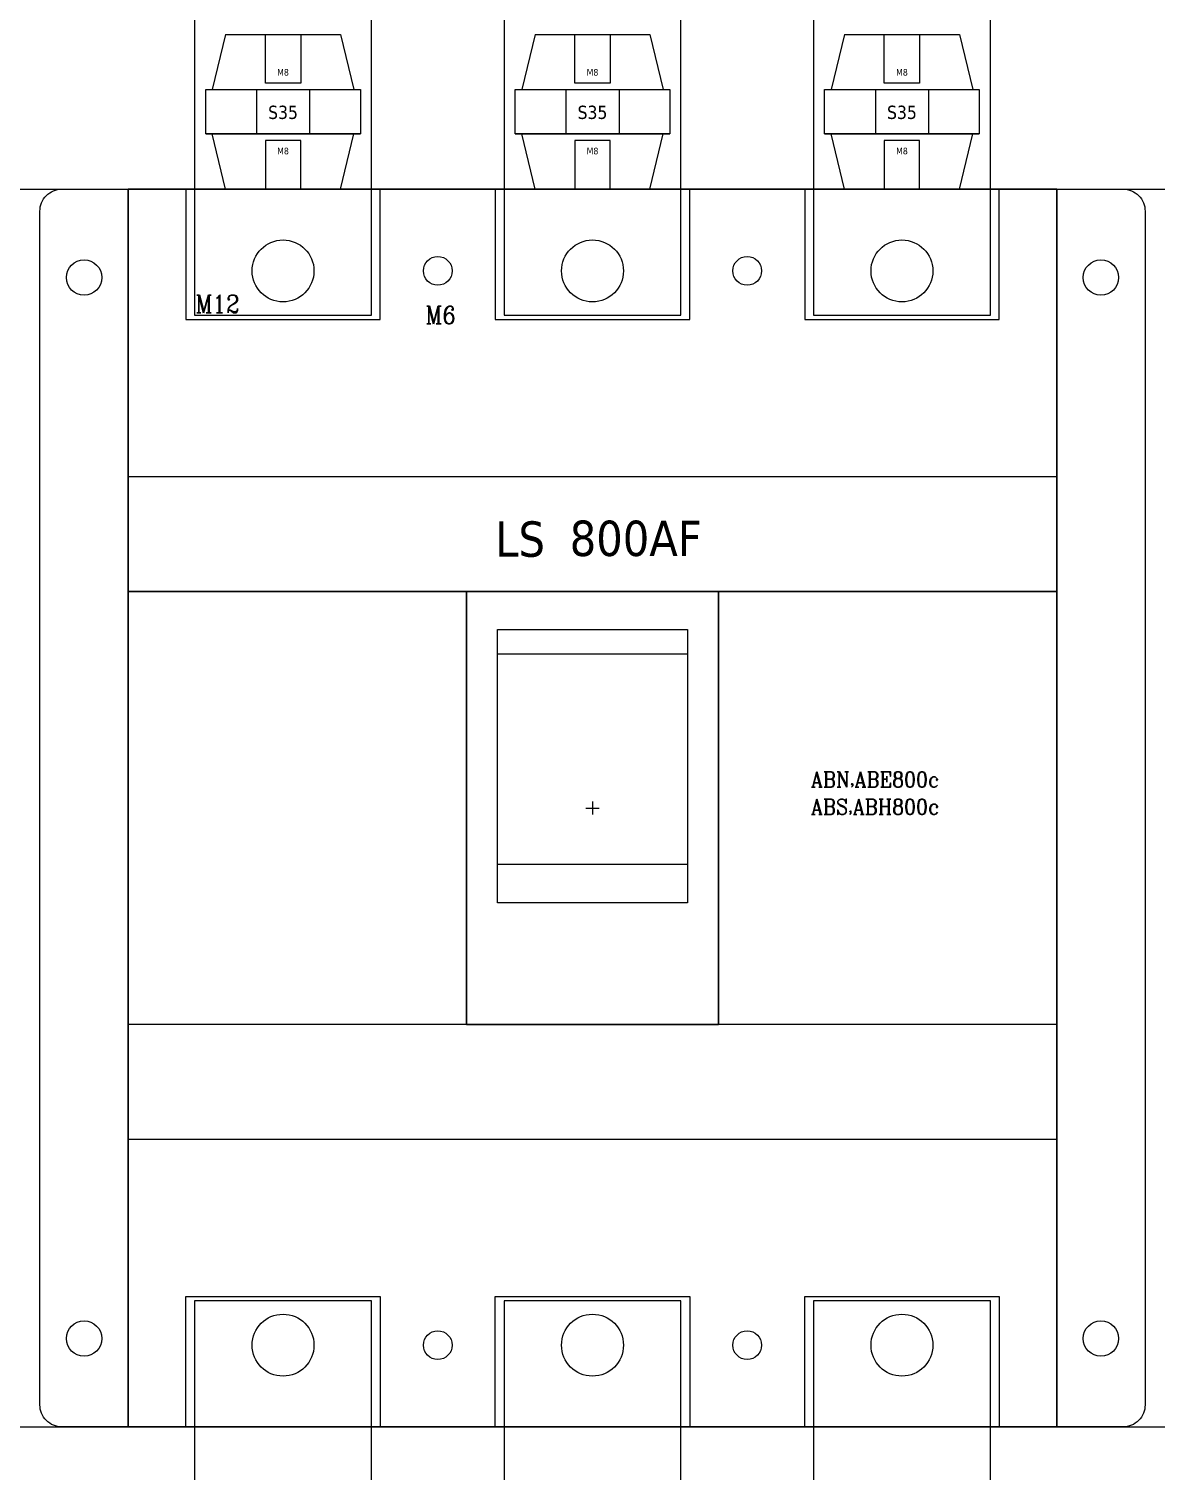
# Model space of a CAD drawing. Header units: millimetres. Extents: x 173893 to 258446, y -176540 to -123824.
# Drawn here: x 192472 to 192727, y -162114.3 to -161788 of the extents above; entities that cross this region are included whole.
import ezdxf

# ---------------------------------------------------------------- set-up
doc = ezdxf.new("R2010")
doc.units = ezdxf.units.MM
doc.header["$LTSCALE"] = 3
doc.linetypes.add('HIDDEN', pattern=[9.525, 6.35, -3.175])
for name, color, linetype in [('@.HIDDEN', 8, 'HIDDEN'), ('@.VISIBLE', 7, 'Continuous'), ('Text', 7, 'Continuous')]:
    doc.layers.add(name, color=color, linetype=linetype)
doc.styles.add('HW_Standard', font='complex.shx', dxfattribs={"width": 0.9})
doc.styles.get("Standard").update_dxf_attribs({"font": 'arial.ttf'})
doc.styles.add('Tahoma (Input Text)', font='tahoma.ttf')

msp = doc.modelspace()

# ---------------------------------------------------------------- linework, layer by layer
at = {"color": 1}
for p, q in [((192516.48, -161789.28), (192513.48, -161801.78)), ((192516.48, -161789.28), (192542.48, -161789.28)), ((192542.48, -161789.28), (192545.48, -161801.78)), ((192586.48, -161789.28), (192583.48, -161801.78)), ((192586.48, -161789.28), (192612.48, -161789.28)), ((192612.48, -161789.28), (192615.48, -161801.78)), ((192656.48, -161789.28), (192653.48, -161801.78)), ((192656.48, -161789.28), (192682.48, -161789.28)), ((192682.48, -161789.28), (192685.48, -161801.78)), ((192511.98, -161811.78), (192511.98, -161801.78)), ((192511.98, -161801.78), (192546.98, -161801.78)), ((192513.48, -161801.78), (192545.48, -161801.78)), ((192523.48, -161801.78), (192523.48, -161811.78)), ((192535.48, -161801.78), (192535.48, -161811.78)), ((192546.98, -161801.78), (192546.98, -161811.78)), ((192581.98, -161811.78), (192581.98, -161801.78)), ((192581.98, -161801.78), (192616.98, -161801.78)), ((192583.48, -161801.78), (192615.48, -161801.78)), ((192593.48, -161801.78), (192593.48, -161811.78)), ((192605.48, -161801.78), (192605.48, -161811.78)), ((192616.98, -161801.78), (192616.98, -161811.78)), ((192651.98, -161811.78), (192651.98, -161801.78)), ((192651.98, -161801.78), (192686.98, -161801.78)), ((192653.48, -161801.78), (192685.48, -161801.78)), ((192663.48, -161801.78), (192663.48, -161811.78)), ((192675.48, -161801.78), (192675.48, -161811.78)), ((192686.98, -161801.78), (192686.98, -161811.78)), ((192511.98, -161811.78), (192546.98, -161811.78)), ((192546.98, -161811.78), (192511.98, -161811.78)), ((192513.48, -161811.78), (192545.48, -161811.78)), ((192516.48, -161824.28), (192513.48, -161811.78)), ((192542.48, -161824.28), (192545.48, -161811.78)), ((192581.98, -161811.78), (192616.98, -161811.78)), ((192616.98, -161811.78), (192581.98, -161811.78)), ((192583.48, -161811.78), (192615.48, -161811.78)), ((192586.48, -161824.28), (192583.48, -161811.78)), ((192612.48, -161824.28), (192615.48, -161811.78)), ((192651.98, -161811.78), (192686.98, -161811.78)), ((192686.98, -161811.78), (192651.98, -161811.78)), ((192653.48, -161811.78), (192685.48, -161811.78)), ((192656.48, -161824.28), (192653.48, -161811.78)), ((192682.48, -161824.28), (192685.48, -161811.78)), ((192507.48, -161824.28), (192507.48, -161853.78)), ((192551.48, -161824.28), (192507.48, -161824.28)), ((192516.48, -161824.28), (192542.48, -161824.28)), ((192551.48, -161853.78), (192551.48, -161824.28)), ((192621.48, -161824.28), (192577.48, -161824.28)), ((192577.48, -161824.28), (192577.48, -161853.78)), ((192586.48, -161824.28), (192612.48, -161824.28)), ((192621.48, -161853.78), (192621.48, -161824.28)), ((192647.48, -161824.28), (192647.48, -161853.78)), ((192691.48, -161824.28), (192647.48, -161824.28)), ((192656.48, -161824.28), (192682.48, -161824.28)), ((192691.48, -161853.78), (192691.48, -161824.28)), ((192507.48, -161853.78), (192551.48, -161853.78)), ((192577.48, -161853.78), (192621.48, -161853.78)), ((192647.48, -161853.78), (192691.48, -161853.78)), ((192507.48, -162104.28), (192507.48, -162074.78)), ((192507.48, -162074.78), (192551.48, -162074.78)), ((192551.48, -162074.78), (192551.48, -162104.28)), ((192577.48, -162074.78), (192621.48, -162074.78)), ((192577.48, -162104.28), (192577.48, -162074.78)), ((192621.48, -162074.78), (192621.48, -162104.28)), ((192647.48, -162104.28), (192647.48, -162074.78)), ((192647.48, -162074.78), (192691.48, -162074.78)), ((192691.48, -162074.78), (192691.48, -162104.28)), ((192551.48, -162104.28), (192507.48, -162104.28)), ((192621.48, -162104.28), (192577.48, -162104.28)), ((192691.48, -162104.28), (192647.48, -162104.28))]:
    msp.add_line(p, q, dxfattribs=at)
for p, q in [((192494.48, -161824.28), (192494.48, -162104.28)), ((192507.48, -161824.28), (192494.48, -161824.28)), ((192577.48, -161824.28), (192551.48, -161824.28)), ((192647.48, -161824.28), (192621.48, -161824.28)), ((192704.48, -161824.28), (192691.48, -161824.28)), ((192704.48, -162104.28), (192704.48, -161824.28)), ((192494.48, -161889.28), (192704.48, -161889.28)), ((192577.98, -161923.87), (192620.98, -161923.87)), ((192577.98, -161985.7), (192577.98, -161923.87)), ((192620.98, -161923.87), (192620.98, -161985.7)), ((192577.98, -161929.42), (192620.98, -161929.42)), ((192577.98, -161976.99), (192620.98, -161976.99)), ((192620.98, -161985.7), (192577.98, -161985.7)), ((192704.48, -162039.28), (192494.48, -162039.28)), ((192494.48, -162104.28), (192507.48, -162104.28)), ((192551.48, -162104.28), (192577.48, -162104.28)), ((192621.48, -162104.28), (192647.48, -162104.28)), ((192691.48, -162104.28), (192704.48, -162104.28))]:
    msp.add_line(p, q)
at = {"color": 1, "ltscale": 10}
for p, q in [((192551.48, -161824.28), (192507.48, -161824.28)), ((192621.48, -161824.28), (192577.48, -161824.28)), ((192691.48, -161824.28), (192647.48, -161824.28)), ((192551.48, -162104.28), (192507.48, -162104.28)), ((192621.48, -162104.28), (192577.48, -162104.28)), ((192691.48, -162104.28), (192647.48, -162104.28))]:
    msp.add_line(p, q, dxfattribs=at)
at = {"color": 5}
for p, q in [((192494.48, -162039.28), (192494.48, -161889.28)), ((192704.48, -161889.28), (192704.48, -162039.28)), ((192627.98, -162039.28), (192570.98, -162039.28))]:
    msp.add_line(p, q, dxfattribs=at)
at = {"color": 3}
for p, q in [((192704.48, -161915.28), (192494.48, -161915.28)), ((192570.98, -162013.28), (192570.98, -161915.28)), ((192627.98, -161915.28), (192570.98, -161915.28)), ((192570.98, -161915.28), (192570.98, -162013.28)), ((192627.98, -161915.28), (192627.98, -162013.28)), ((192627.98, -162013.28), (192627.98, -161915.28)), ((192704.48, -162013.28), (192494.48, -162013.28)), ((192570.98, -162013.28), (192627.98, -162013.28))]:
    msp.add_line(p, q, dxfattribs=at)
at = {"color": 1}
for points in [[(192509.48, -161852.78), (192549.48, -161852.78), (192549.48, -161709.28), (192509.48, -161709.28)], [(192525.48, -161789.28), (192533.48, -161789.28), (192533.48, -161800.28), (192525.48, -161800.28)], [(192595.48, -161789.28), (192603.48, -161789.28), (192603.48, -161800.28), (192595.48, -161800.28)], [(192665.48, -161789.28), (192673.48, -161789.28), (192673.48, -161800.28), (192665.48, -161800.28)], [(192525.48, -161824.28), (192533.48, -161824.28), (192533.48, -161813.28), (192525.48, -161813.28)], [(192595.48, -161824.28), (192603.48, -161824.28), (192603.48, -161813.28), (192595.48, -161813.28)], [(192665.48, -161824.28), (192673.48, -161824.28), (192673.48, -161813.28), (192665.48, -161813.28)], [(192509.48, -163184.28), (192549.48, -163184.28), (192549.48, -162075.78), (192509.48, -162075.78)]]:
    msp.add_lwpolyline(points, close=True, dxfattribs=at)
at = {"color": 2}
for points in [[(192579.48, -161852.78), (192619.48, -161852.78), (192619.48, -161709.28), (192579.48, -161709.28)], [(192579.48, -163184.28), (192619.48, -163184.28), (192619.48, -162075.78), (192579.48, -162075.78)]]:
    msp.add_lwpolyline(points, close=True, dxfattribs=at)
at = {"color": 4}
for points in [[(192649.48, -161852.78), (192689.48, -161852.78), (192689.48, -161709.28), (192649.48, -161709.28)], [(192649.48, -163184.28), (192689.48, -163184.28), (192689.48, -162075.78), (192649.48, -162075.78)]]:
    msp.add_lwpolyline(points, close=True, dxfattribs=at)
for points in [[(192507.48, -162104.28), (192494.48, -162104.28), (192494.48, -161824.28), (192507.48, -161824.28)], [(192551.48, -161824.28), (192577.48, -161824.28)], [(192621.48, -161824.28), (192647.48, -161824.28)], [(192691.48, -161824.28), (192704.48, -161824.28), (192704.48, -162104.28), (192691.48, -162104.28)], [(192577.48, -162104.28), (192551.48, -162104.28)], [(192647.48, -162104.28), (192621.48, -162104.28)]]:
    msp.add_lwpolyline(points)
at = {"color": 3}
msp.add_lwpolyline([(192494.48, -161915.28), (192704.48, -161915.28), (192704.48, -162013.28), (192494.48, -162013.28)], close=True, dxfattribs=at)
at = {"color": 1}
for centre in [(192529.48, -161842.78), (192599.48, -161842.78), (192669.48, -161842.78), (192529.48, -162085.78), (192599.48, -162085.78), (192669.48, -162085.78)]:
    msp.add_circle(centre, 7, dxfattribs=at)
at = {"color": 3}
for centre in [(192564.48, -161842.78), (192634.48, -161842.78), (192564.48, -162085.78), (192634.48, -162085.78)]:
    msp.add_circle(centre, 3.25, dxfattribs=at)
at = {"layer": '@.HIDDEN', "linetype": 'HIDDEN'}
for p, q in [((192599.48, -161962.78), (192599.48, -161965.78)), ((192597.98, -161964.28), (192600.98, -161964.28))]:
    msp.add_line(p, q, dxfattribs=at)
at = {"layer": '@.VISIBLE'}
for p, q in [((192217.98, -161824.28), (192980.98, -161824.28)), ((192494.48, -161824.28), (192494.48, -162104.28)), ((192704.48, -161824.28), (192704.48, -162104.28)), ((192217.98, -162104.28), (192980.98, -162104.28))]:
    msp.add_line(p, q, dxfattribs=at)
msp.add_lwpolyline([(192724.48, -161829.28), (192724.48, -162099.28, -0.414214), (192719.48, -162104.28), (192479.48, -162104.28, -0.414214), (192474.48, -162099.28), (192474.48, -161829.28, -0.414214), (192479.48, -161824.28), (192719.48, -161824.28, -0.414214)], format="xyb", close=True, dxfattribs=at)
at = {"layer": '@.VISIBLE', "color": 2}
for centre in [(192484.48, -161844.28), (192714.48, -161844.28), (192484.48, -162084.28), (192714.48, -162084.28)]:
    msp.add_circle(centre, 4, dxfattribs=at)

# ---------------------------------------------------------------- texts
at = {"color": 251, "style": 'HW_Standard', "width": 0.9}
for s, height, p in [('M12', 4, (192509.65, -161852.25)), ('M6', 4, (192561.67, -161854.77)), ('ABN,ABE800c', 3.5, (192648.9, -161959.59)), ('ABS,ABH800c', 3.5, (192648.9, -161965.75))]:
    msp.add_text(s, height=height, dxfattribs=at).set_placement(p)
at = {"color": 1, "width": 30.0978, "attachment_point": 5}
for s, insert, char_height in [('{\\fTahoma|b0|i0|c0|p34;M8}', (192529.48, -161797.88), 1.5), ('{\\fTahoma|b0|i0|c0|p34;M8}', (192599.48, -161797.88), 1.5), ('{\\fTahoma|b0|i0|c0|p34;M8}', (192669.48, -161797.88), 1.5), ('{\\fTahoma|b0|i0|c0|p34;S35}', (192529.48, -161806.94), 3), ('{\\fTahoma|b0|i0|c0|p34;S35}', (192599.48, -161806.94), 3), ('{\\fTahoma|b0|i0|c0|p34;S35}', (192669.48, -161806.94), 3), ('{\\fTahoma|b0|i0|c0|p34;M8}', (192529.48, -161815.68), 1.5), ('{\\fTahoma|b0|i0|c0|p34;M8}', (192599.48, -161815.68), 1.5), ('{\\fTahoma|b0|i0|c0|p34;M8}', (192669.48, -161815.68), 1.5)]:
    msp.add_mtext(s, dxfattribs=dict(at, insert=insert, char_height=char_height))
at = {"layer": 'Text', "char_height": 8, "attachment_point": 1, "style": 'Tahoma (Input Text)'}
for s, insert in [('LS', (192577.48, -161899.44)), ('800AF', (192594.32, -161899.27))]:
    msp.add_mtext_dynamic_manual_height_columns(s, width=11.0147, gutter_width=1, heights=[0], dxfattribs=dict(at, insert=insert))

doc.saveas('drawing.dxf')
